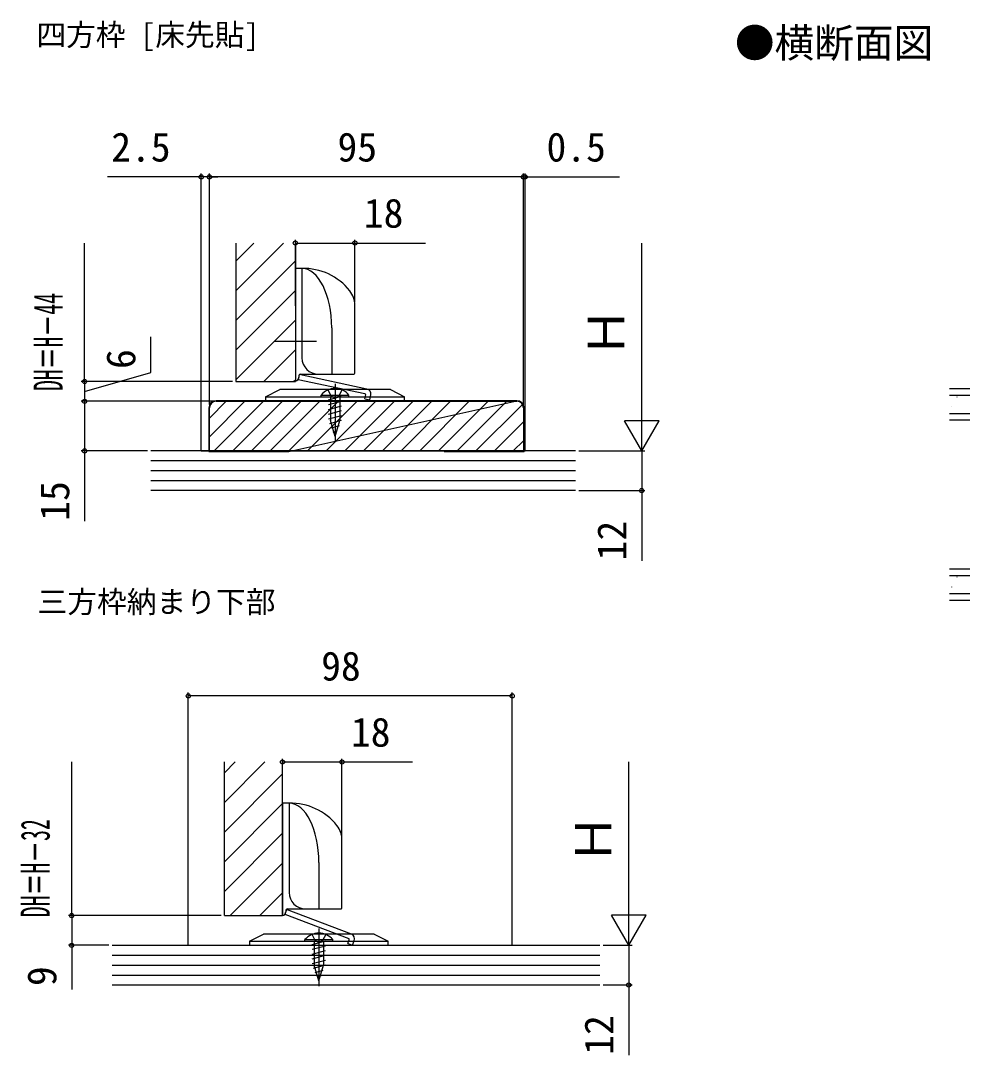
# Model space of a CAD drawing. Units: millimetres, scale not verified. Extents: x -525 to 525, y -783 to 779.
# Drawn here: x -204.6 to 80.3, y -494.3 to -181.4 of the extents above; entities that cross this region are included whole.
import ezdxf
from ezdxf.enums import TextEntityAlignment as Align

# ---------------------------------------------------------------- set-up
doc = ezdxf.new("R2010")
doc.units = ezdxf.units.MM
doc.header["$LTSCALE"] = 4
for name, color, linetype in [('0-2_USER1', 3, 'Continuous'), ('0-3_YKK_11', 7, 'Continuous'), ('0-4_YKK_12', 2, 'Continuous'), ('0-5_YKK_13', 4, 'Continuous'), ('0-7_YKK_D', 6, 'Continuous'), ('0-9_YSS_K', 3, 'Continuous')]:
    doc.layers.add(name, color=color, linetype=linetype)
doc.styles.add('ＭＳ ゴシック', font='')
doc.styles.get('ＭＳ ゴシック').set_extended_font_data('MS Gothic')

msp = doc.modelspace()

# ---------------------------------------------------------------- linework, layer by layer
at = {"layer": '0-3_YKK_11'}
for p, q in [((-54.5, -296.34), (-145.5, -296.34)), ((-145.5, -296.54), (-54.5, -296.54)), ((-76.5, -296.54), (-76.5, -296.34)), ((-52.3, -311.74), (-52.3, -298.54)), ((-123.5, -311.74), (-123.5, -311.54)), ((-76.5, -311.54), (-76.5, -311.74)), ((-76.5, -311.74), (-52.3, -311.74))]:
    msp.add_line(p, q, dxfattribs=at)
for points in [[(-147.7, -298.54), (-147.7, -311.74), (-123.5, -311.74), (-54.5, -296.34)], [(-123.5, -311.54), (-147.5, -311.54), (-147.5, -298.54)], [(-52.5, -298.54), (-52.5, -311.54), (-76.5, -311.54), (-123.5, -311.54)]]:
    msp.add_lwpolyline(points, dxfattribs=at)
for centre, radius, start, end in [((-145.5, -298.54), 2.2, 90.00001, 179.99999), ((-145.5, -298.54), 2, 90.00001, 179.99999), ((-54.5, -298.54), 2.2, 0.00001, 89.99999), ((-54.5, -298.54), 2, 0.00001, 89.99999)]:
    msp.add_arc(centre, radius, start, end, dxfattribs=at)
at = {"layer": '0-4_YKK_12'}
for p, q in [((-150, -311.54), (-150, -248.651)), ((-139.5, -254.11), (-134.041, -248.651)), ((-139.5, -263.091), (-125.061, -248.651)), ((-121.5, -248.651), (-121.5, -290.54)), ((-52, -311.54), (-52, -248.651)), ((-139.5, -272.071), (-121.5, -254.071)), ((-139.5, -281.051), (-121.5, -263.051)), ((-139.5, -290.031), (-121.5, -272.031)), ((-131.028, -290.54), (-121.5, -281.012)), ((-122.048, -290.54), (-121.5, -289.992)), ((-150, -311.54), (-52, -311.54)), ((-153.897, -461.071), (-153.897, -405.631)), ((-142.997, -452.071), (-142.997, -405.631)), ((-142.997, -408.885), (-139.743, -405.631)), ((-142.997, -417.865), (-130.763, -405.631)), ((-125.397, -452.071), (-125.397, -405.631)), ((-55.897, -461.071), (-55.897, -405.631)), ((-142.997, -426.846), (-125.397, -409.246)), ((-142.997, -435.826), (-125.397, -418.226)), ((-142.997, -444.806), (-125.397, -427.206)), ((-141.282, -452.071), (-125.397, -436.186)), ((-132.301, -452.071), (-125.397, -445.167)), ((-142.997, -452.071), (-125.397, -452.071)), ((-153.897, -461.071), (-55.897, -461.071))]:
    msp.add_line(p, q, dxfattribs=at)
msp.add_lwpolyline([(-139.5, -248.651), (-139.5, -290.54), (-121.5, -290.54)], dxfattribs=at)
at = {"layer": '0-5_YKK_13'}
for p, q in [((-119.5, -256.34), (-119.5, -283.34)), ((-103.5, -288.04), (-103.5, -267.466)), ((-110.5, -274.34), (-110.5, -288.34)), ((-127.726, -278.34), (-115.157, -278.34)), ((-120.69, -289.918), (-100.443, -294.222)), ((-120.5, -288.84), (-120.5, -289.34)), ((-120, -288.34), (-103.8, -288.34)), ((-130.5, -295.14), (-126.25, -292.94)), ((-92.75, -292.94), (-126.25, -292.94)), ((-109.5, -291.233), (-109.5, -308.73)), ((-92.75, -292.94), (-88.5, -295.14)), ((-130.5, -295.14), (-88.5, -295.14)), ((-113.7, -294.629), (-105.3, -294.629)), ((-113.7, -295.14), (-113.7, -294.629)), ((-113.7, -295.14), (-105.3, -295.14)), ((-111.5, -296.081), (-107.5, -295.009)), ((-111.5, -297.53), (-107.5, -296.458)), ((-110.9, -295.14), (-110.9, -302.312)), ((-108.1, -295.14), (-108.1, -302.312)), ((-105.3, -295.14), (-105.3, -294.629)), ((-100.461, -295.752), (-100.212, -294.578)), ((-100.461, -295.752), (-98.994, -296.064)), ((-98.994, -296.064), (-98.682, -294.596)), ((-111.5, -298.979), (-107.5, -297.908)), ((-111.5, -300.429), (-107.5, -299.357)), ((-111.5, -301.878), (-107.5, -300.806)), ((-111.121, -303.226), (-107.5, -302.256)), ((-109.5, -307.14), (-110.9, -302.312)), ((-109.5, -307.14), (-108.1, -302.312)), ((-110.581, -304.531), (-108.149, -303.879)), ((-110.04, -305.835), (-108.825, -305.509)), ((-123.397, -418.071), (-123.397, -445.071)), ((-107.397, -449.771), (-107.397, -429.197)), ((-114.397, -436.071), (-114.397, -450.071)), ((-124.397, -450.571), (-124.397, -451.071)), ((-123.897, -450.071), (-107.697, -450.071)), ((-124.702, -451.61), (-105.377, -459.028)), ((-114.397, -455.964), (-114.397, -473.461)), ((-135.397, -459.871), (-131.147, -457.671)), ((-135.397, -459.871), (-93.397, -459.871)), ((-97.647, -457.671), (-131.147, -457.671)), ((-118.597, -459.36), (-110.197, -459.36)), ((-118.597, -459.871), (-118.597, -459.36)), ((-118.597, -459.871), (-110.197, -459.871)), ((-116.397, -460.812), (-112.397, -459.74)), ((-115.797, -459.871), (-115.797, -467.043)), ((-112.997, -459.871), (-112.997, -467.043)), ((-110.197, -459.871), (-110.197, -459.36)), ((-105.634, -460.536), (-105.204, -459.416)), ((-104.234, -461.074), (-103.696, -459.673)), ((-97.647, -457.671), (-93.397, -459.871)), ((-116.397, -462.261), (-112.397, -461.189)), ((-116.397, -463.71), (-112.397, -462.639)), ((-105.634, -460.536), (-104.234, -461.074)), ((-116.397, -465.16), (-112.397, -464.088)), ((-116.397, -466.609), (-112.397, -465.537)), ((-116.018, -467.957), (-112.397, -466.987)), ((-114.397, -471.871), (-115.797, -467.043)), ((-115.478, -469.262), (-113.046, -468.61)), ((-114.397, -471.871), (-112.997, -467.043)), ((-114.937, -470.566), (-113.722, -470.241))]:
    msp.add_line(p, q, dxfattribs=at)
for points in [[(-119.5, -256.34), (-121.5, -256.34), (-121.5, -290.34)], [(-99.837, -292.817), (-120.379, -288.451), (-120.69, -289.918)], [(-107.431, -293.049), (-108.35, -294.934), (-109.5, -295.545), (-110.65, -294.934), (-111.569, -293.049)], [(-130.5, -295.14), (-130.5, -296.34), (-88.5, -296.34), (-88.5, -295.14)], [(-123.397, -418.071), (-125.397, -418.071), (-125.397, -452.071)], [(-104.559, -457.735), (-124.164, -450.21), (-124.702, -451.61)], [(-135.397, -459.871), (-135.397, -461.071), (-93.397, -461.071), (-93.397, -459.871)], [(-112.328, -457.781), (-113.247, -459.665), (-114.397, -460.276), (-115.547, -459.665), (-116.466, -457.781)]]:
    msp.add_lwpolyline(points, dxfattribs=at)
for centre, radius, start, end in [((-119.091, -274.335), 18, 38.64663, 91.30156), ((-110.5, -267.466), 7, 0, 38.64663), ((-114.5, -283.34), 5, 180, 270), ((-121.5, -289.34), 1, 270, 0), ((-120, -288.84), 0.5, 90, 180), ((-103.8, -288.04), 0.3, 270, 0), ((-109.5, -298.069), 5.429, 39.32068, 140.67932), ((-100.149, -294.285), 1.5, 348, 78), ((-100.505, -294.516), 0.3, 348, 78), ((-122.988, -436.066), 18, 38.64663, 91.30156), ((-114.397, -429.197), 7, 0, 38.64663), ((-118.397, -445.071), 5, 180, 270), ((-123.897, -450.571), 0.5, 90, 180), ((-107.697, -449.771), 0.3, 270, 0), ((-125.397, -451.071), 1, 270, 0), ((-114.397, -462.8), 5.429, 39.32068, 140.67932), ((-105.484, -459.308), 0.3, 339, 69), ((-105.096, -459.136), 1.5, 339, 69)]:
    msp.add_arc(centre, radius, start, end, dxfattribs=at)
for centre in [(-119.5, -274.34), (-123.397, -436.071)]:
    msp.add_ellipse(centre, major_axis=(0, 18), ratio=0.5, start_param=4.712389, end_param=6.2831853, dxfattribs=at)
at = {"layer": '0-7_YKK_D'}
for p, q in [((-150, -297.528), (-150, -227.651)), ((-147.5, -297.54), (-147.5, -227.651)), ((-147.5, -297.54), (-147.5, -227.651)), ((-52.5, -297.54), (-52.5, -227.651)), ((-52.5, -297.54), (-52.5, -227.651)), ((-52, -297.54), (-52, -227.651)), ((-150, -228.651), (-178.327, -228.651)), ((-147.5, -228.651), (-150, -228.651)), ((-52.5, -228.651), (-147.5, -228.651)), ((-147.5, -228.651), (-144.95, -228.651)), ((-52.5, -228.651), (-55.05, -228.651)), ((-52.5, -228.651), (-52, -228.651)), ((-52, -228.651), (-23.4, -228.651)), ((-185.282, -290.54), (-185.282, -248.651)), ((-121.5, -267.651), (-121.5, -247.651)), ((-103.5, -266.463), (-103.5, -247.651)), ((-16.718, -301.04), (-16.718, -248.651)), ((-140.5, -290.54), (-186.282, -290.54)), ((-185.282, -290.54), (-185.282, -296.54)), ((-16.718, -311.54), (-16.718, -293.353)), ((-146.5, -296.54), (-186.282, -296.54)), ((-146.5, -296.54), (-186.282, -296.54)), ((-16.718, -311.54), (-21.968, -302.447)), ((-11.468, -302.447), (-21.968, -302.447)), ((-16.718, -311.54), (-11.468, -302.447)), ((-166.282, -311.54), (-186.282, -311.54)), ((-35.718, -311.54), (-15.718, -311.54)), ((-35.718, -311.54), (-15.718, -311.54)), ((-35.718, -323.54), (-15.718, -323.54)), ((-153.897, -409.185), (-153.897, -384.631)), ((-55.897, -409.182), (-55.897, -384.631)), ((-55.897, -385.631), (-153.897, -385.631)), ((-189.179, -452.071), (-189.179, -405.631)), ((-125.397, -424.631), (-125.397, -404.631)), ((-107.397, -427.997), (-107.397, -404.631)), ((-20.614, -450.571), (-20.614, -405.631)), ((-20.614, -461.071), (-20.614, -442.884)), ((-143.997, -452.071), (-190.179, -452.071)), ((-20.614, -461.071), (-25.864, -451.978)), ((-15.364, -451.978), (-25.864, -451.978)), ((-20.614, -461.071), (-15.364, -451.978)), ((-177.929, -461.071), (-190.179, -461.071)), ((-28.354, -461.071), (-19.614, -461.071)), ((-28.354, -461.071), (-19.614, -461.071)), ((-28.354, -473.071), (-19.614, -473.071))]:
    msp.add_line(p, q, dxfattribs=at)
for points in [[(-121.5, -248.651), (-103.5, -248.651), (-82.155, -248.651)], [(-185.282, -293.54), (-165.282, -287.802), (-165.282, -276.984)], [(-185.282, -296.54), (-185.282, -311.54), (-185.282, -332.817)], [(-16.718, -311.54), (-16.718, -323.54), (-16.718, -344.817)], [(-125.397, -405.631), (-107.397, -405.631), (-86.051, -405.631)], [(-189.179, -452.071), (-189.179, -461.071), (-189.179, -474.439)], [(-20.614, -461.071), (-20.614, -473.071), (-20.614, -494.348)]]:
    msp.add_lwpolyline(points, dxfattribs=at)
for centre in [(-150, -228.651), (-147.5, -228.651), (-147.5, -228.651), (-52.5, -228.651), (-52.5, -228.651), (-52, -228.651), (-121.5, -248.651), (-103.5, -248.651), (-185.282, -290.54), (-185.282, -296.54), (-185.282, -311.54), (-16.718, -323.54), (-153.897, -385.631), (-55.897, -385.631), (-125.397, -405.631), (-107.397, -405.631), (-189.179, -452.071), (-189.179, -461.071), (-20.614, -473.071)]:
    msp.add_circle(centre, 0.637, dxfattribs=at)
at = {"layer": '0-9_YSS_K'}
for p, q in [((137, -292.773), (76.421, -292.773)), ((-147.5, -301.625), (-142.415, -296.54)), ((-147.5, -307.282), (-136.758, -296.54)), ((-146.101, -311.54), (-131.101, -296.54)), ((-140.444, -311.54), (-125.444, -296.54)), ((-134.788, -311.54), (-119.788, -296.54)), ((-129.131, -311.54), (-114.131, -296.54)), ((-123.474, -311.54), (-108.474, -296.54)), ((-117.817, -311.54), (-102.817, -296.54)), ((-112.16, -311.54), (-97.16, -296.54)), ((-106.503, -311.54), (-91.503, -296.54)), ((-100.846, -311.54), (-85.846, -296.54)), ((-95.19, -311.54), (-80.19, -296.54)), ((-89.533, -311.54), (-74.533, -296.54)), ((-83.876, -311.54), (-68.876, -296.54)), ((-78.219, -311.54), (-63.219, -296.54)), ((-72.562, -311.54), (-57.562, -296.54)), ((137, -294.773), (76.421, -294.773)), ((78.738, -295.237), (78.738, -295.137)), ((-66.905, -311.54), (-52.82, -297.455)), ((137, -300.273), (76.421, -300.273)), ((77.081, -298.214), (77.075, -298.195)), ((-61.248, -311.54), (-52.5, -302.791)), ((137, -302.273), (76.421, -302.273)), ((-55.592, -311.54), (-52.5, -308.448)), ((-36.718, -311.54), (-165.282, -311.54)), ((-36.718, -314.54), (-165.282, -314.54)), ((-36.718, -317.54), (-165.282, -317.54)), ((-36.718, -320.54), (-165.282, -320.54)), ((-36.718, -323.54), (-165.282, -323.54)), ((137, -347.273), (76.421, -347.273)), ((137, -349.273), (76.421, -349.273)), ((78.738, -349.737), (78.738, -349.637)), ((77.081, -352.714), (77.075, -352.695)), ((137, -354.773), (76.421, -354.773)), ((137, -356.773), (76.421, -356.773)), ((-176.929, -461.071), (-29.354, -461.071)), ((-176.929, -464.071), (-29.354, -464.071)), ((-176.929, -467.071), (-29.354, -467.071)), ((-176.929, -470.071), (-29.354, -470.071)), ((-176.929, -473.071), (-29.354, -473.071))]:
    msp.add_line(p, q, dxfattribs=at)

# ---------------------------------------------------------------- texts
at = {"layer": '0-2_USER1', "style": 'ＭＳ ゴシック'}
for s, height, p in [('四方枠 [床先貼]', 6.598, (-199.878, -190.975)), ('●横断面図', 8.798, (11.482, -195.176)), ('三方枠納まり下部', 6.598, (-199.52, -362.475))]:
    msp.add_text(s, height=height, dxfattribs=at).set_placement(p, align=Align.BOTTOM_LEFT)
at = {"layer": '0-7_YKK_D', "style": 'ＭＳ ゴシック'}
for s, p in [('2.5', (-177.214, -226.651)), ('95', (-108.761, -226.651)), ('0.5', (-45.514, -226.651)), ('18', (-100.791, -246.651)), ('98', (-113.692, -383.631)), ('18', (-104.688, -403.631))]:
    msp.add_text(s, height=8.798, dxfattribs=at).set_placement(p, align=Align.BOTTOM_LEFT)
at = {"layer": '0-7_YKK_D', "style": 'ＭＳ ゴシック', "width": 0.55}
for s, p in [('DH＝H－44', (-189.282, -293.427)), ('DH＝H－32', (-193.179, -452.589))]:
    msp.add_text(s, height=8.798, rotation=90, dxfattribs=at).set_placement(p, align=Align.BOTTOM_LEFT)
at = {"layer": '0-7_YKK_D', "style": 'ＭＳ ゴシック'}
for s, height, p in [('Ｈ', 11, (-18.718, -283.198)), ('6', 8.798, (-167.282, -286.756)), ('15', 8.798, (-187.282, -332.658)), ('12', 8.798, (-18.718, -344.658)), ('Ｈ', 11, (-22.614, -436.453)), ('9', 8.798, (-191.179, -473.394)), ('12', 8.798, (-22.614, -494.189))]:
    msp.add_text(s, height=height, rotation=90, dxfattribs=at).set_placement(p, align=Align.BOTTOM_LEFT)

doc.saveas('drawing.dxf')
